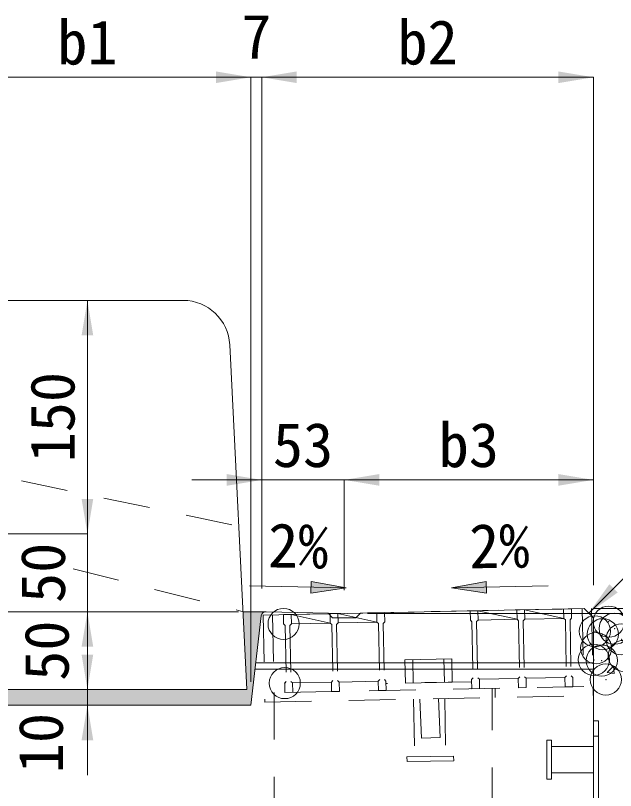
# Model space of a CAD drawing. Units: millimetres at full size. Extents: x 289 to 42849, y -1182 to 27464.
# Drawn here: x 20546.9 to 20932.3, y 21506.5 to 22004.4 of the extents above; entities that cross this region are included whole.
import ezdxf
from ezdxf.enums import TextEntityAlignment as Align

# ---------------------------------------------------------------- set-up
doc = ezdxf.new("R2010")
doc.units = ezdxf.units.MM
doc.header["$LTSCALE"] = 40
doc.header["$PDMODE"] = 32
doc.header["$PDSIZE"] = 20
doc.linetypes.add('USER2', pattern=[1.35, 0.75, -0.6])
for name, color, linetype, lineweight in [('0_2', 7, 'Continuous', 20), ('インサート', 3, 'USER2', 5), ('グレーチング', 7, 'Continuous', 9), ('側溝', 7, 'Continuous', 5), ('寸法引出', 7, 'Continuous', 9), ('寸法線', 7, 'Continuous', 9), ('本体', 2, 'Continuous', 9), ('ﾊｯﾁﾝｸﾞ', 7, 'Continuous', 5)]:
    doc.layers.add(name, color=color, linetype=linetype, lineweight=lineweight)
doc.styles.add('ＭＳ ゴシック', font='')
doc.styles.get('ＭＳ ゴシック').set_extended_font_data('MS Gothic')

# ---------------------------------------------------------------- blocks, each defined once
blk = doc.blocks.new('filled_arrow')
at = {"color": 0, "linetype": 'Continuous', "lineweight": -2}
blk.add_solid([(7.5, 1.25), (0, 0), (7.5, -1.25)], dxfattribs=at)

msp = doc.modelspace()

# ---------------------------------------------------------------- hatches: boundary and pattern name
at = {"layer": '寸法引出'}
for points in [[(20736.89, 21640.87), (20736.74, 21633.37), (20759.31, 21636.67)], [(20849.34, 21640.87), (20849.49, 21633.37), (20826.92, 21636.67)]]:
    msp.add_hatch(color=256, dxfattribs=at).paths.add_polyline_path(points)
at = {"layer": 'ﾊｯﾁﾝｸﾞ'}
msp.add_hatch(color=8, dxfattribs=at).paths.add_polyline_path([(20490.62, 21571.37), (20488.12, 21555.49), (20494.12, 21561.37), (20698.12, 21561.37), (20704.8, 21618.66, -0.38633), (20707.84, 21621.32), (20705.12, 21621.37), (20693.12, 21621.37), (20695.62, 21571.37)])

# ---------------------------------------------------------------- linework, layer by layer
at = {"layer": '0_2'}
for p, q in [((20531.65, 21821.37), (20654.58, 21821.37)), ((20695.62, 21571.37), (20684.54, 21792.87)), ((20918.11, 21623.51), (21408.53, 21623.51)), ((20490.62, 21571.37), (20695.62, 21571.37))]:
    msp.add_line(p, q, dxfattribs=at)
at = {"layer": '0_2', "linetype": 'USER2', "lineweight": 9}
for p, q in [((20583.96, 21649), (20693.12, 21621.37)), ((20921.32, 21541.38), (20918.12, 21541.38))]:
    msp.add_line(p, q, dxfattribs=at)
at = {"layer": '0_2', "lineweight": 9}
for p, q in [((20693.12, 21621.37), (20705.12, 21621.37)), ((20705.12, 21621.37), (20707.84, 21621.32))]:
    msp.add_line(p, q, dxfattribs=at)
msp.add_lwpolyline([(20915.12, 21620.45), (21001.36, 21706.7), (21051.69, 21706.7)], dxfattribs=at)
msp.add_lwpolyline([(20918.12, 21411.37), (20918.12, 21551.38), (20921.32, 21551.38), (20921.32, 21411.37)], close=True, dxfattribs=at)
at = {"layer": '0_2'}
msp.add_arc((20654.58, 21791.37), 30, 2.8627, 90, dxfattribs=at)
at = {"layer": 'インサート'}
for p, q in [((20891.12, 21538.87), (20888.12, 21538.87)), ((20888.12, 21538.87), (20888.12, 21513.87)), ((20891.12, 21538.87), (20891.12, 21513.87)), ((20918.12, 21534.87), (20891.12, 21534.87)), ((20918.12, 21534.87), (20918.12, 21517.87)), ((20918.12, 21517.87), (20891.12, 21517.87)), ((20891.12, 21513.87), (20888.12, 21513.87))]:
    msp.add_line(p, q, dxfattribs=at)
at = {"layer": 'グレーチング', "linetype": 'USER2'}
for p, q in [((20706.01, 21619.27), (20916.97, 21623.49)), ((20719.01, 21619.53), (20903.97, 21623.23)), ((20868.98, 21622.53), (20869.1, 21616.53)), ((20868.98, 21622.53), (20869.1, 21616.53)), ((20868.98, 21622.53), (20869.1, 21616.53)), ((20873.98, 21622.63), (20874.1, 21616.63)), ((20873.98, 21622.63), (20874.1, 21616.63)), ((20873.98, 21622.63), (20874.1, 21616.63)), ((20899.1, 21617.13), (20873.98, 21622.63)), ((20903.97, 21623.23), (20898.98, 21623.13)), ((20903.97, 21623.23), (20898.98, 21623.13)), ((20903.97, 21623.23), (20898.98, 21623.13)), ((20898.98, 21623.13), (20899.1, 21617.13)), ((20898.98, 21623.13), (20899.1, 21617.13)), ((20898.98, 21623.13), (20899.1, 21617.13)), ((20903.97, 21623.23), (20904.09, 21617.23)), ((20903.97, 21623.23), (20904.09, 21617.23)), ((20903.97, 21623.23), (20904.09, 21617.23)), ((20910.97, 21623.37), (20911.97, 21573.38)), ((20916.97, 21623.49), (20918.09, 21567.5)), ((20706.01, 21619.27), (20707.13, 21563.28)), ((20712.01, 21619.39), (20713.01, 21569.4)), ((20724.01, 21619.63), (20719.01, 21619.53)), ((20724.01, 21619.63), (20719.01, 21619.53)), ((20724.01, 21619.63), (20719.01, 21619.53)), ((20719.13, 21613.53), (20719.01, 21619.53)), ((20719.01, 21619.53), (20719.13, 21613.53)), ((20719.01, 21619.53), (20719.13, 21613.53)), ((20719.01, 21619.53), (20719.13, 21613.53)), ((20719.01, 21619.53), (20719.13, 21613.53)), ((20719.01, 21619.53), (20719.13, 21613.53)), ((20719.01, 21619.53), (20719.13, 21613.53)), ((20749.13, 21614.13), (20724.01, 21619.63)), ((20724.01, 21619.63), (20724.13, 21613.63)), ((20724.01, 21619.63), (20724.13, 21613.63)), ((20724.01, 21619.63), (20724.13, 21613.63)), ((20754, 21620.23), (20749.01, 21620.13)), ((20754, 21620.23), (20749.01, 21620.13)), ((20754, 21620.23), (20749.01, 21620.13)), ((20749.01, 21620.13), (20749.13, 21614.13)), ((20749.01, 21620.13), (20749.13, 21614.13)), ((20749.01, 21620.13), (20749.13, 21614.13)), ((20779.12, 21614.73), (20754, 21620.23)), ((20754, 21620.23), (20754.12, 21614.23)), ((20754, 21620.23), (20754.12, 21614.23)), ((20754, 21620.23), (20754.12, 21614.23)), ((20784, 21620.83), (20779, 21620.73)), ((20784, 21620.83), (20779, 21620.73)), ((20784, 21620.83), (20779, 21620.73)), ((20779, 21620.73), (20779.12, 21614.73)), ((20779, 21620.73), (20779.12, 21614.73)), ((20779, 21620.73), (20779.12, 21614.73)), ((20784, 21620.83), (20784.12, 21614.83)), ((20784, 21620.83), (20784.12, 21614.83)), ((20784, 21620.83), (20784.12, 21614.83)), ((20838.99, 21621.93), (20839.11, 21615.93)), ((20838.99, 21621.93), (20839.11, 21615.93)), ((20838.99, 21621.93), (20839.11, 21615.93)), ((20843.99, 21622.03), (20844.11, 21616.03)), ((20843.99, 21622.03), (20844.11, 21616.03)), ((20843.99, 21622.03), (20844.11, 21616.03)), ((20869.1, 21616.53), (20843.99, 21622.03)), ((20904.09, 21617.23), (20903.12, 21616.21)), ((20904.09, 21617.23), (20903.12, 21616.21)), ((20904.09, 21617.23), (20903.12, 21616.21)), ((20719.13, 21613.53), (20720.15, 21612.55)), ((20719.13, 21613.53), (20720.15, 21612.55)), ((20719.13, 21613.53), (20720.15, 21612.55)), ((20720.15, 21612.55), (20720.87, 21576.56)), ((20720.15, 21612.55), (20720.87, 21576.56)), ((20720.15, 21612.55), (20720.87, 21576.56)), ((20724.13, 21613.63), (20723.15, 21612.61)), ((20724.13, 21613.63), (20723.15, 21612.61)), ((20724.13, 21613.63), (20723.15, 21612.61)), ((20723.15, 21612.61), (20723.87, 21576.62)), ((20723.15, 21612.61), (20723.87, 21576.62)), ((20723.15, 21612.61), (20723.87, 21576.62)), ((20749.13, 21614.13), (20724.13, 21613.63)), ((20749.13, 21614.13), (20750.15, 21613.15)), ((20749.13, 21614.13), (20750.15, 21613.15)), ((20749.13, 21614.13), (20750.15, 21613.15)), ((20750.15, 21613.15), (20750.87, 21577.16)), ((20750.15, 21613.15), (20750.87, 21577.16)), ((20750.15, 21613.15), (20750.87, 21577.16)), ((20754.12, 21614.23), (20753.15, 21613.21)), ((20754.12, 21614.23), (20753.15, 21613.21)), ((20754.12, 21614.23), (20753.15, 21613.21)), ((20753.15, 21613.21), (20753.86, 21577.22)), ((20753.15, 21613.21), (20753.86, 21577.22)), ((20753.15, 21613.21), (20753.86, 21577.22)), ((20779.12, 21614.73), (20754.12, 21614.23)), ((20779.12, 21614.73), (20780.14, 21613.75)), ((20779.12, 21614.73), (20780.14, 21613.75)), ((20779.12, 21614.73), (20780.14, 21613.75)), ((20780.14, 21613.75), (20780.86, 21577.76)), ((20780.14, 21613.75), (20780.86, 21577.76)), ((20780.14, 21613.75), (20780.86, 21577.76)), ((20784.12, 21614.83), (20783.14, 21613.81)), ((20784.12, 21614.83), (20783.14, 21613.81)), ((20784.12, 21614.83), (20783.14, 21613.81)), ((20783.14, 21613.81), (20783.86, 21577.82)), ((20783.14, 21613.81), (20783.86, 21577.82)), ((20783.14, 21613.81), (20783.86, 21577.82)), ((20839.11, 21615.93), (20840.13, 21614.95)), ((20839.11, 21615.93), (20840.13, 21614.95)), ((20839.11, 21615.93), (20840.13, 21614.95)), ((20840.13, 21614.95), (20840.85, 21578.96)), ((20840.13, 21614.95), (20840.85, 21578.96)), ((20840.13, 21614.95), (20840.85, 21578.96)), ((20844.11, 21616.03), (20843.13, 21615.01)), ((20844.11, 21616.03), (20843.13, 21615.01)), ((20844.11, 21616.03), (20843.13, 21615.01)), ((20843.13, 21615.01), (20843.85, 21579.02)), ((20843.13, 21615.01), (20843.85, 21579.02)), ((20843.13, 21615.01), (20843.85, 21579.02)), ((20869.1, 21616.53), (20844.11, 21616.03)), ((20869.1, 21616.53), (20870.12, 21615.55)), ((20869.1, 21616.53), (20870.12, 21615.55)), ((20869.1, 21616.53), (20870.12, 21615.55)), ((20870.12, 21615.55), (20870.84, 21579.56)), ((20870.12, 21615.55), (20870.84, 21579.56)), ((20870.12, 21615.55), (20870.84, 21579.56)), ((20874.1, 21616.63), (20873.12, 21615.61)), ((20874.1, 21616.63), (20873.12, 21615.61)), ((20874.1, 21616.63), (20873.12, 21615.61)), ((20873.12, 21615.61), (20873.84, 21579.62)), ((20873.12, 21615.61), (20873.84, 21579.62)), ((20873.12, 21615.61), (20873.84, 21579.62)), ((20899.1, 21617.13), (20874.1, 21616.63)), ((20899.1, 21617.13), (20900.12, 21616.15)), ((20899.1, 21617.13), (20900.12, 21616.15)), ((20899.1, 21617.13), (20900.12, 21616.15)), ((20900.12, 21616.15), (20900.84, 21580.16)), ((20900.12, 21616.15), (20900.84, 21580.16)), ((20900.12, 21616.15), (20900.84, 21580.16)), ((20903.12, 21616.21), (20903.83, 21580.22)), ((20903.12, 21616.21), (20903.83, 21580.22)), ((20903.12, 21616.21), (20903.83, 21580.22)), ((20827.1, 21591.18), (20797.11, 21590.58)), ((20797.11, 21590.58), (20797.41, 21575.59)), ((20802.11, 21590.68), (20802.41, 21575.69)), ((20822.1, 21591.08), (20822.4, 21576.09)), ((20827.1, 21591.18), (20827.4, 21576.19)), ((20779.88, 21576.74), (20780.86, 21577.76)), ((20779.88, 21576.74), (20780.86, 21577.76)), ((20779.88, 21576.74), (20780.86, 21577.76)), ((20784.88, 21576.84), (20783.86, 21577.82)), ((20784.88, 21576.84), (20783.86, 21577.82)), ((20784.88, 21576.84), (20783.86, 21577.82)), ((20839.87, 21577.94), (20840.85, 21578.96)), ((20839.87, 21577.94), (20840.85, 21578.96)), ((20839.87, 21577.94), (20840.85, 21578.96)), ((20839.99, 21571.94), (20839.87, 21577.94)), ((20839.99, 21571.94), (20839.87, 21577.94)), ((20839.99, 21571.94), (20839.87, 21577.94)), ((20844.87, 21578.04), (20843.85, 21579.02)), ((20844.87, 21578.04), (20843.85, 21579.02)), ((20844.87, 21578.04), (20843.85, 21579.02)), ((20869.86, 21578.54), (20844.87, 21578.04)), ((20844.99, 21572.04), (20844.87, 21578.04)), ((20844.99, 21572.04), (20844.87, 21578.04)), ((20844.99, 21572.04), (20844.87, 21578.04)), ((20869.86, 21578.54), (20870.84, 21579.56)), ((20869.86, 21578.54), (20870.84, 21579.56)), ((20869.86, 21578.54), (20870.84, 21579.56)), ((20869.98, 21572.54), (20869.86, 21578.54)), ((20869.98, 21572.54), (20869.86, 21578.54)), ((20869.98, 21572.54), (20869.86, 21578.54)), ((20874.86, 21578.64), (20873.84, 21579.62)), ((20874.86, 21578.64), (20873.84, 21579.62)), ((20874.86, 21578.64), (20873.84, 21579.62)), ((20899.86, 21579.14), (20874.86, 21578.64)), ((20874.98, 21572.64), (20874.86, 21578.64)), ((20874.98, 21572.64), (20874.86, 21578.64)), ((20874.98, 21572.64), (20874.86, 21578.64)), ((20899.86, 21579.14), (20900.84, 21580.16)), ((20899.86, 21579.14), (20900.84, 21580.16)), ((20899.86, 21579.14), (20900.84, 21580.16)), ((20899.98, 21573.14), (20899.86, 21579.14)), ((20899.98, 21573.14), (20899.86, 21579.14)), ((20899.98, 21573.14), (20899.86, 21579.14)), ((20904.85, 21579.24), (20903.83, 21580.22)), ((20904.85, 21579.24), (20903.83, 21580.22)), ((20904.85, 21579.24), (20903.83, 21580.22)), ((20904.97, 21573.24), (20904.85, 21579.24)), ((20904.97, 21573.24), (20904.85, 21579.24)), ((20904.97, 21573.24), (20904.85, 21579.24)), ((20911.97, 21573.38), (20707.01, 21569.28)), ((20719.89, 21575.54), (20720.87, 21576.56)), ((20719.89, 21575.54), (20720.87, 21576.56)), ((20719.89, 21575.54), (20720.87, 21576.56)), ((20720.01, 21569.54), (20719.89, 21575.54)), ((20720.01, 21569.54), (20719.89, 21575.54)), ((20720.01, 21569.54), (20719.89, 21575.54)), ((20720.01, 21569.54), (20719.89, 21575.54)), ((20720.01, 21569.54), (20719.89, 21575.54)), ((20720.01, 21569.54), (20719.89, 21575.54)), ((20724.89, 21575.64), (20723.87, 21576.62)), ((20724.89, 21575.64), (20723.87, 21576.62)), ((20724.89, 21575.64), (20723.87, 21576.62)), ((20749.89, 21576.14), (20724.89, 21575.64)), ((20725.01, 21569.64), (20724.89, 21575.64)), ((20725.01, 21569.64), (20724.89, 21575.64)), ((20725.01, 21569.64), (20724.89, 21575.64)), ((20749.89, 21576.14), (20750.87, 21577.16)), ((20749.89, 21576.14), (20750.87, 21577.16)), ((20749.89, 21576.14), (20750.87, 21577.16)), ((20750.01, 21570.14), (20749.89, 21576.14)), ((20750.01, 21570.14), (20749.89, 21576.14)), ((20750.01, 21570.14), (20749.89, 21576.14)), ((20754.88, 21576.24), (20753.86, 21577.22)), ((20754.88, 21576.24), (20753.86, 21577.22)), ((20754.88, 21576.24), (20753.86, 21577.22)), ((20779.88, 21576.74), (20754.88, 21576.24)), ((20755, 21570.24), (20754.88, 21576.24)), ((20755, 21570.24), (20754.88, 21576.24)), ((20755, 21570.24), (20754.88, 21576.24)), ((20780, 21570.74), (20779.88, 21576.74)), ((20780, 21570.74), (20779.88, 21576.74)), ((20780, 21570.74), (20779.88, 21576.74)), ((20785, 21570.84), (20784.88, 21576.84)), ((20785, 21570.84), (20784.88, 21576.84)), ((20785, 21570.84), (20784.88, 21576.84)), ((20839.9, 21576.44), (20784.91, 21575.34)), ((20827.4, 21576.19), (20797.41, 21575.59)), ((20874.98, 21572.64), (20869.98, 21572.54)), ((20874.98, 21572.64), (20869.98, 21572.54)), ((20874.98, 21572.64), (20869.98, 21572.54)), ((20904.97, 21573.24), (20899.98, 21573.14)), ((20904.97, 21573.24), (20899.98, 21573.14)), ((20904.97, 21573.24), (20899.98, 21573.14)), ((20918.09, 21567.5), (20917.99, 21572.5)), ((20707.13, 21563.28), (20918.09, 21567.5)), ((20725.01, 21569.64), (20720.01, 21569.54)), ((20725.01, 21569.64), (20720.01, 21569.54)), ((20725.01, 21569.64), (20720.01, 21569.54)), ((20755, 21570.24), (20750.01, 21570.14)), ((20755, 21570.24), (20750.01, 21570.14)), ((20755, 21570.24), (20750.01, 21570.14)), ((20785, 21570.84), (20780, 21570.74)), ((20785, 21570.84), (20780, 21570.74)), ((20785, 21570.84), (20780, 21570.74)), ((20844.99, 21572.04), (20839.99, 21571.94)), ((20844.99, 21572.04), (20839.99, 21571.94)), ((20844.99, 21572.04), (20839.99, 21571.94)), ((20854.98, 21572.24), (20855.1, 21566.24)), ((20802.62, 21565.19), (20803.36, 21528.2)), ((20807.62, 21540.17), (20806.62, 21565.15)), ((20819.61, 21540.65), (20818.61, 21565.63)), ((20822.61, 21565.59), (20823.35, 21528.6)), ((20819.61, 21540.65), (20807.62, 21540.17)), ((20798.36, 21528.1), (20828.35, 21528.7)), ((20798.42, 21525.1), (20798.36, 21528.1)), ((20828.41, 21525.7), (20828.35, 21528.7)), ((20798.42, 21525.1), (20828.41, 21525.7))]:
    msp.add_line(p, q, dxfattribs=at)
at = {"layer": 'グレーチング'}
for p in [(20719.13, 21613.53), (20719.89, 21575.54)]:
    msp.add_point(p, dxfattribs=at)
at = {"layer": '側溝', "color": 2, "lineweight": 20}
msp.add_line((20912.12, 21623.39), (20918.12, 21617.51), dxfattribs=at)
at = {"layer": '側溝', "linetype": 'USER2', "lineweight": 9}
for p, q in [((20747.8, 21620.52), (20750.62, 21617.47)), ((20750.62, 21617.47), (20765.62, 21617.47)), ((20768.43, 21620.52), (20765.62, 21617.47))]:
    msp.add_line(p, q, dxfattribs=at)
at = {"layer": '側溝', "color": 4, "lineweight": 9}
for p, q in [((20918.12, 21588.51), (20701.28, 21588.51)), ((20918.12, 21584.51), (20700.82, 21584.51))]:
    msp.add_line(p, q, dxfattribs=at)
at = {"layer": '寸法引出'}
for p, q in [((20593.12, 21821.37), (20593.12, 21671.37)), ((20640.26, 21821.37), (20593.12, 21821.37)), ((20593.12, 21716.37), (20593.12, 21576.37)), ((20510.62, 21671.37), (20593.12, 21671.37)), ((20510.62, 21671.37), (20593.12, 21671.37)), ((20697.21, 21637.92), (20759.31, 21636.67)), ((20889.03, 21637.92), (20826.92, 21636.67)), ((20678.12, 21621.37), (20593.12, 21621.37)), ((20593.12, 21621.37), (20593.12, 21571.37)), ((20678.12, 21621.37), (20593.12, 21621.37)), ((20593.12, 21616.37), (20593.12, 21516.37)), ((20680.62, 21571.37), (20593.12, 21571.37)), ((20680.62, 21571.37), (20593.12, 21571.37)), ((20683.12, 21561.37), (20593.12, 21561.37))]:
    msp.add_line(p, q, dxfattribs=at)
at = {"layer": '寸法引出', "lineweight": 13}
for points in [[(20736.89, 21640.87), (20736.74, 21633.37), (20759.31, 21636.67)], [(20849.34, 21640.87), (20849.49, 21633.37), (20826.92, 21636.67)]]:
    msp.add_lwpolyline(points, close=True, dxfattribs=at)
at = {"layer": '寸法線'}
for p, q in [((20488.12, 21964.73), (20698.12, 21964.73)), ((20653.12, 21964.73), (20750.12, 21964.73)), ((20698.12, 21576.37), (20698.12, 21964.73)), ((20698.12, 21576.37), (20698.12, 21964.73)), ((20705.12, 21636.37), (20705.12, 21964.73)), ((20705.12, 21964.73), (20918.12, 21964.73)), ((20705.12, 21636.37), (20705.12, 21964.73)), ((20918.12, 21638.51), (20918.12, 21964.73)), ((20660.12, 21706.07), (20803.12, 21706.07)), ((20705.12, 21636.37), (20705.12, 21706.07)), ((20758.12, 21635.31), (20758.12, 21706.07)), ((20758.12, 21706.07), (20918.12, 21706.07)), ((20758.12, 21635.31), (20758.12, 21706.07)), ((20918.12, 21638.51), (20918.12, 21706.07)), ((20690.12, 21621.37), (20272.46, 21621.37)), ((20773.12, 21620.31), (21040.35, 21620.31)), ((20773.12, 21620.31), (21040.35, 21620.31))]:
    msp.add_line(p, q, dxfattribs=at)
at = {"layer": '本体', "color": 7, "linetype": 'USER2'}
msp.add_line((20497.87, 21716.37), (20690.37, 21676.37), dxfattribs=at)
at = {"layer": '本体', "lineweight": 20}
for p, q in [((20758.12, 21620.31), (20912.12, 21623.39)), ((20912.12, 21623.39), (20918.12, 21617.51)), ((20704.8, 21618.66), (20698.12, 21561.37)), ((20707.84, 21621.32), (20758.12, 21620.31)), ((20918.12, 21617.51), (20918.12, 21481.37)), ((20494.12, 21561.37), (20698.12, 21561.37))]:
    msp.add_line(p, q, dxfattribs=at)
at = {"layer": '本体', "linetype": 'USER2'}
for p, q in [((20713.01, 21569.4), (20713.01, 21491.37)), ((20853.12, 21491.37), (20853.12, 21572.2))]:
    msp.add_line(p, q, dxfattribs=at)
at = {"layer": '本体', "lineweight": 20}
msp.add_arc((20707.78, 21618.32), 3, 88.8542, 173.3456, dxfattribs=at)
at = {"layer": 'ﾊｯﾁﾝｸﾞ'}
for p, q in [((20927.03, 21582.38), (20930.99, 21586.5)), ((20927.03, 21582.4), (20931.54, 21581.7)), ((20931.54, 21581.68), (20930.98, 21586.5))]:
    msp.add_line(p, q, dxfattribs=at)
for p in [(20928.04, 21615), (20919.07, 21608.84), (20931.79, 21610.51), (20924.16, 21606.92), (20936.24, 21603.66), (20919.83, 21597.98), (20937.67, 21593.01), (20918.43, 21590.47), (20923.55, 21590.01), (20926.13, 21577.83)]:
    msp.add_point(p, dxfattribs=at)

# ---------------------------------------------------------------- block references
at = {"layer": '0_2', "lineweight": 9, "xscale": 3, "yscale": 3, "rotation": 45}
msp.add_blockref('filled_arrow', (20915.12, 21620.45), dxfattribs=at)
at = {"layer": '寸法引出', "xscale": 3, "yscale": 3}
for p, rotation in [((20593.12, 21821.37), 270), ((20593.12, 21671.37), 90), ((20593.12, 21671.37), 90), ((20593.12, 21621.37), 270), ((20593.12, 21621.37), 270), ((20593.12, 21571.37), 90), ((20593.12, 21561.37), 270)]:
    msp.add_blockref('filled_arrow', p, dxfattribs=dict(at, rotation=rotation))
at = {"layer": '寸法線', "xscale": 3, "yscale": 3, "rotation": 180}
for p in [(20698.12, 21964.73), (20698.12, 21964.73), (20918.12, 21964.73), (20705.12, 21706.07), (20918.12, 21706.07)]:
    msp.add_blockref('filled_arrow', p, dxfattribs=at)
at = {"layer": '寸法線', "xscale": 3, "yscale": 3}
for p in [(20705.12, 21964.73), (20705.12, 21964.73), (20758.12, 21706.07), (20758.12, 21706.07)]:
    msp.add_blockref('filled_arrow', p, dxfattribs=at)

# ---------------------------------------------------------------- texts
at = {"layer": '寸法引出', "style": 'ＭＳ ゴシック'}
for s, p in [('150', (20570.62, 21746.37)), ('50', (20564.49, 21646.37)), ('50', (20566.87, 21596.37)), ('10', (20563.12, 21537.01))]:
    msp.add_text(s, height=28.48, rotation=90, dxfattribs=at).set_placement(p, align=Align.MIDDLE_CENTER)
at = {"layer": '寸法線', "style": 'ＭＳ ゴシック'}
for s, p in [('b1', (20593.12, 21987.23)), ('7', (20701.62, 21990.98)), ('b2', (20811.62, 21987.23)), ('53', (20731.62, 21728.57)), ('b3', (20838.12, 21728.57))]:
    msp.add_text(s, height=28.48, dxfattribs=at).set_placement(p, align=Align.MIDDLE_CENTER)
for rotation, p in [(359, (20728.54, 21663.8)), (1, (20857.7, 21663.8))]:
    msp.add_text('2%', height=28.48, rotation=rotation, dxfattribs=at).set_placement(p, align=Align.MIDDLE_CENTER)

doc.saveas('drawing.dxf')
